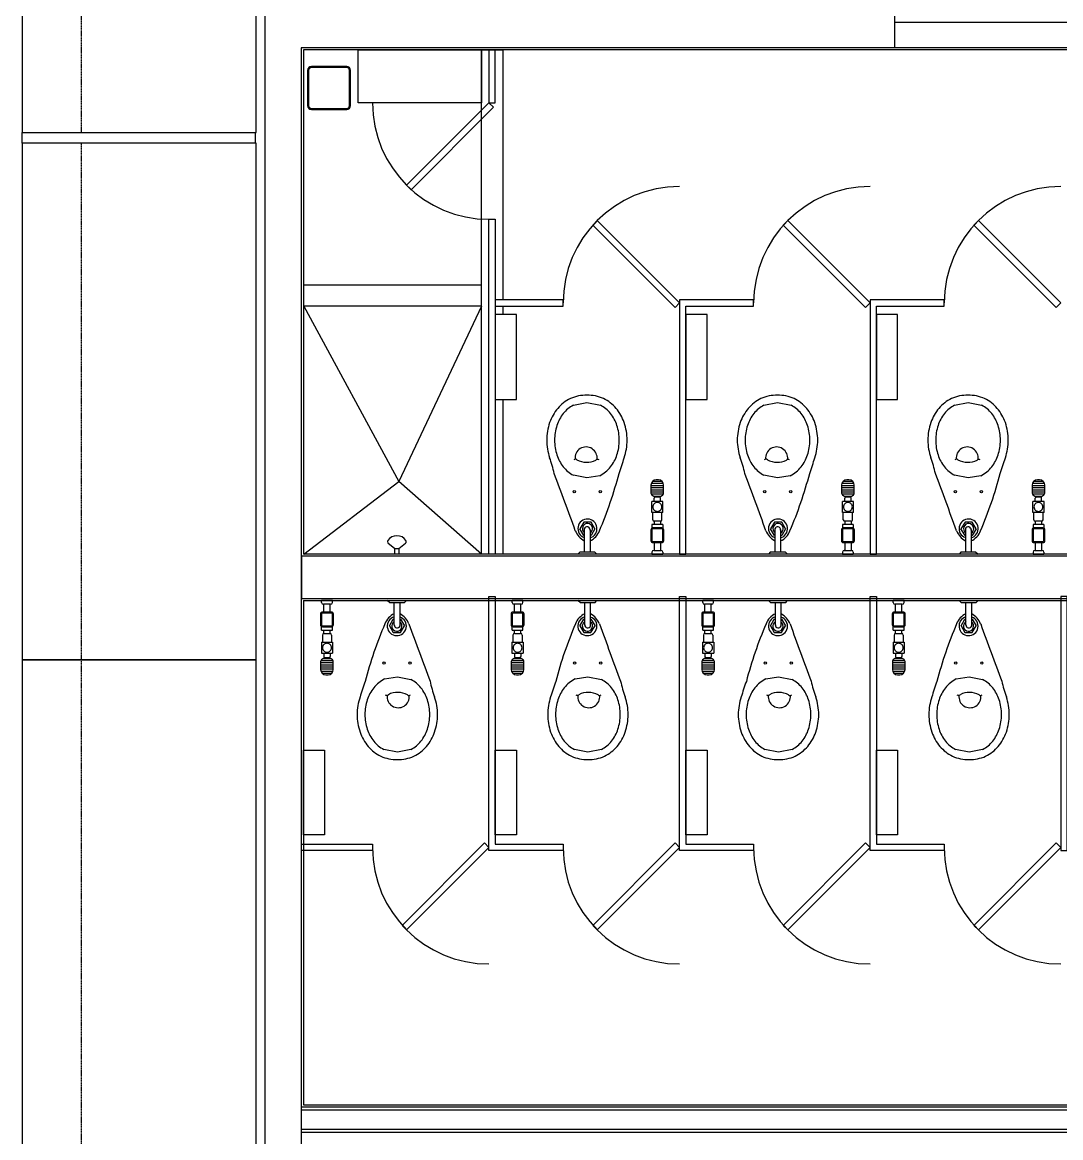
# Model space of a CAD drawing. Header units: millimetres. Extents: x -155 to 94595, y -3153 to 63413.
# Drawn here: x 71946 to 76850, y 37692 to 42957 of the extents above; entities that cross this region are included whole.
import ezdxf

# ---------------------------------------------------------------- set-up
doc = ezdxf.new("R2010")
doc.units = ezdxf.units.MM
doc.linetypes.add('TRATTEGGIATA2', pattern=[0.375, 0.25, -0.125])
for name, color, linetype in [('4', 251, 'Continuous'), ('5', 1, 'TRATTEGGIATA2'), ('door', 252, 'Continuous'), ('int', 185, 'Continuous'), ('section', 2, 'Continuous'), ('wall', 5, 'Continuous')]:
    doc.layers.add(name, color=color, linetype=linetype)

msp = doc.modelspace()

# ---------------------------------------------------------------- linework, layer by layer
at = {"layer": '4'}
for p, q in [((74114.857, 41716.988), (73274.86, 41716.988)), ((74114.857, 41616.988), (73274.86, 41616.988))]:
    msp.add_line(p, q, dxfattribs=at)
for points in [[(74214.857, 41176.968), (74214.857, 40446.989), (74114.857, 40446.989), (74114.857, 42826.989), (74214.857, 42826.989), (74214.857, 41646.989)], [(74214.857, 41616.989), (74214.857, 41576.968)]]:
    msp.add_lwpolyline(points, dxfattribs=at)
at = {"layer": '5'}
for p, q in [((72225.006, 42437.158), (72225.006, 44877.158)), ((72225.006, 39946.989), (72225.006, 42386.989)), ((72225.006, 37506.989), (72225.006, 39946.989))]:
    msp.add_line(p, q, dxfattribs=at)
at = {"layer": 'door'}
for points in [[(74149.856, 42576.989), (74179.856, 42576.989), (74179.857, 42826.989), (74149.857, 42826.989)], [(74149.856, 42576.989), (73760.993, 42188.034), (73782.209, 42166.824), (74171.072, 42555.779)], [(75049.86, 41632.055), (74660.951, 42020.963), (74639.738, 41999.75), (75028.646, 41610.841)], [(75949.86, 41632.055), (75560.951, 42020.963), (75539.738, 41999.75), (75928.646, 41610.841)], [(76849.86, 41632.055), (76460.951, 42020.963), (76439.738, 41999.75), (76828.646, 41610.841)], [(74149.86, 39061.924), (73760.951, 38673.015), (73739.738, 38694.229), (74128.646, 39083.137)], [(75049.86, 39061.924), (74660.951, 38673.015), (74639.738, 38694.229), (75028.646, 39083.137)], [(75949.86, 39061.924), (75560.951, 38673.015), (75539.738, 38694.229), (75928.646, 39083.137)], [(76849.86, 39061.924), (76460.951, 38673.015), (76439.738, 38694.229), (76828.646, 39083.137)]]:
    msp.add_lwpolyline(points, close=True, dxfattribs=at)
msp.add_lwpolyline([(73264.86, 39076.989), (73599.86, 39076.989), (73599.86, 39046.989), (73264.86, 39046.989)], dxfattribs=at)
for centre, start, end in [((74149.856, 42576.989), 180.006796, 270.006796), ((75049.86, 41632.055), 90, 180), ((75949.86, 41632.055), 90, 180), ((76849.86, 41632.055), 90, 180), ((74149.86, 39061.924), 180, 270), ((75049.86, 39061.924), 180, 270), ((75949.86, 39061.924), 180, 270), ((76849.86, 39061.924), 180, 270)]:
    msp.add_arc(centre, 550, start, end, dxfattribs=at)
at = {"layer": 'int'}
for p, q in [((71946.106, 44877.158), (71946.106, 42437.158)), ((73051.006, 42437.158), (73051.006, 44877.158)), ((73532.86, 42576.989), (73532.86, 42826.989)), ((73532.86, 42826.989), (74114.857, 42826.989)), ((74114.857, 42826.989), (74114.857, 42576.989)), ((74114.857, 42576.989), (73532.86, 42576.989)), ((71946.106, 42437.158), (73051.006, 42437.158)), ((71946.106, 42386.989), (71946.106, 39946.989)), ((73051.006, 42386.989), (71946.106, 42386.989)), ((73051.006, 39946.989), (73051.006, 42386.989)), ((73274.86, 41616.988), (73724.86, 40789.204)), ((74114.857, 41616.989), (73724.86, 40789.204)), ((74279.86, 41576.968), (74179.86, 41576.968)), ((74179.86, 41576.968), (74179.86, 41176.968)), ((74279.86, 41176.968), (74279.86, 41576.968)), ((75179.86, 41576.974), (75079.86, 41576.974)), ((75079.86, 41576.974), (75079.86, 41176.974)), ((75179.86, 41176.974), (75179.86, 41576.974)), ((76079.86, 41576.974), (75979.86, 41576.974)), ((75979.86, 41576.974), (75979.86, 41176.974)), ((76079.86, 41176.974), (76079.86, 41576.974)), ((74179.86, 41176.968), (74279.86, 41176.968)), ((75079.86, 41176.974), (75179.86, 41176.974)), ((75979.86, 41176.974), (76079.86, 41176.974)), ((74548.487, 41149.239), (74612.473, 41162.058)), ((74612.473, 41162.058), (74676.46, 41149.239)), ((75448.487, 41149.239), (75512.473, 41162.058)), ((75512.473, 41162.058), (75576.46, 41149.239)), ((76348.487, 41149.239), (76412.473, 41162.058)), ((76412.473, 41162.058), (76476.46, 41149.239)), ((74612.473, 40806.624), (74548.487, 40819.442)), ((74672.884, 40816.494), (74612.473, 40806.624)), ((75512.473, 40806.624), (75448.487, 40819.442)), ((75572.884, 40816.494), (75512.473, 40806.624)), ((76412.473, 40806.624), (76348.487, 40819.442)), ((76472.884, 40816.494), (76412.473, 40806.624)), ((73274.86, 40446.989), (73724.86, 40789.204)), ((74114.857, 40446.99), (73724.86, 40789.204)), ((74914.86, 40771.989), (74914.86, 40735.075)), ((74914.86, 40770.832), (74974.86, 40770.832)), ((74914.86, 40760.832), (74974.86, 40760.832)), ((74916.476, 40780.832), (74973.243, 40780.832)), ((74923.43, 40790.832), (74966.289, 40790.832)), ((74949.86, 40796.989), (74939.86, 40796.989)), ((74974.86, 40735.075), (74974.86, 40771.989)), ((75814.86, 40771.989), (75814.86, 40735.075)), ((75814.86, 40770.832), (75874.86, 40770.832)), ((75814.86, 40760.832), (75874.86, 40760.832)), ((75816.476, 40780.832), (75873.243, 40780.832)), ((75823.43, 40790.832), (75866.289, 40790.832)), ((75849.86, 40796.989), (75839.86, 40796.989)), ((75874.86, 40735.075), (75874.86, 40771.989)), ((76714.86, 40771.989), (76714.86, 40735.075)), ((76714.86, 40770.832), (76774.86, 40770.832)), ((76714.86, 40760.832), (76774.86, 40760.832)), ((76716.476, 40780.832), (76773.243, 40780.832)), ((76723.43, 40790.832), (76766.289, 40790.832)), ((76749.86, 40796.989), (76739.86, 40796.989)), ((76774.86, 40735.075), (76774.86, 40771.989)), ((74914.86, 40750.832), (74974.86, 40750.832)), ((74914.86, 40740.832), (74974.86, 40740.832)), ((74915.805, 40730.832), (74973.915, 40730.832)), ((74918.942, 40727.014), (74934.86, 40715.329)), ((74927.363, 40720.832), (74962.356, 40720.832)), ((74929.86, 40695.329), (74929.86, 40710.329)), ((74954.86, 40715.329), (74934.86, 40715.329)), ((74954.86, 40715.329), (74970.777, 40727.014)), ((74959.86, 40695.329), (74959.86, 40710.329)), ((75814.86, 40750.832), (75874.86, 40750.832)), ((75814.86, 40740.832), (75874.86, 40740.832)), ((75815.805, 40730.832), (75873.915, 40730.832)), ((75818.942, 40727.014), (75834.86, 40715.329)), ((75827.363, 40720.832), (75862.356, 40720.832)), ((75829.86, 40695.329), (75829.86, 40710.329)), ((75854.86, 40715.329), (75834.86, 40715.329)), ((75854.86, 40715.329), (75870.777, 40727.014)), ((75859.86, 40695.329), (75859.86, 40710.329)), ((76714.86, 40750.832), (76774.86, 40750.832)), ((76714.86, 40740.832), (76774.86, 40740.832)), ((76715.805, 40730.832), (76773.915, 40730.832)), ((76718.942, 40727.014), (76734.86, 40715.329)), ((76727.363, 40720.832), (76762.356, 40720.832)), ((76729.86, 40695.329), (76729.86, 40710.329)), ((76754.86, 40715.329), (76734.86, 40715.329)), ((76754.86, 40715.329), (76770.777, 40727.014)), ((76759.86, 40695.329), (76759.86, 40710.329)), ((74971.066, 40695.329), (74918.653, 40695.329)), ((74918.653, 40643.329), (74918.653, 40695.329)), ((74971.066, 40643.329), (74971.066, 40695.329)), ((75871.066, 40695.329), (75818.653, 40695.329)), ((75818.653, 40643.329), (75818.653, 40695.329)), ((75871.066, 40643.329), (75871.066, 40695.329)), ((76771.066, 40695.329), (76718.653, 40695.329)), ((76718.653, 40643.329), (76718.653, 40695.329)), ((76771.066, 40643.329), (76771.066, 40695.329)), ((74598.202, 40597.507), (74578.769, 40566.319)), ((74632.51, 40597.507), (74598.202, 40597.507)), ((74650.116, 40566.319), (74632.51, 40597.507)), ((74971.066, 40643.329), (74918.653, 40643.329)), ((74923.185, 40609.208), (74923.185, 40643.329)), ((74929.86, 40602.004), (74929.86, 40586.686)), ((74959.31, 40601.983), (74930.41, 40601.983)), ((74959.86, 40602.004), (74959.86, 40586.686)), ((74966.535, 40609.208), (74966.535, 40643.329)), ((75498.202, 40597.507), (75478.769, 40566.319)), ((75532.51, 40597.507), (75498.202, 40597.507)), ((75550.116, 40566.319), (75532.51, 40597.507)), ((75871.066, 40643.329), (75818.653, 40643.329)), ((75823.185, 40609.208), (75823.185, 40643.329)), ((75829.86, 40602.004), (75829.86, 40586.686)), ((75859.31, 40601.983), (75830.41, 40601.983)), ((75859.86, 40602.004), (75859.86, 40586.686)), ((75866.535, 40609.208), (75866.535, 40643.329)), ((76398.202, 40597.507), (76378.769, 40566.319)), ((76432.51, 40597.507), (76398.202, 40597.507)), ((76450.116, 40566.319), (76432.51, 40597.507)), ((76771.066, 40643.329), (76718.653, 40643.329)), ((76723.185, 40609.208), (76723.185, 40643.329)), ((76729.86, 40602.004), (76729.86, 40586.686)), ((76759.31, 40601.983), (76730.41, 40601.983)), ((76759.86, 40602.004), (76759.86, 40586.686)), ((76766.535, 40609.208), (76766.535, 40643.329)), ((74598.202, 40535.131), (74578.769, 40566.319)), ((74599.879, 40566.393), (74599.879, 40457.406)), ((74627.158, 40562.433), (74627.158, 40457.406)), ((74650.116, 40566.319), (74632.51, 40535.131)), ((74914.36, 40561.151), (74914.36, 40510.151)), ((74970.36, 40586.686), (74919.36, 40586.686)), ((74919.36, 40586.686), (74919.36, 40569.686)), ((74919.36, 40561.151), (74919.36, 40510.151)), ((74966.11, 40570.401), (74923.61, 40570.401)), ((74966.11, 40565.401), (74923.61, 40565.401)), ((74970.36, 40586.686), (74970.36, 40569.686)), ((74970.36, 40510.151), (74970.36, 40561.151)), ((74975.36, 40510.151), (74975.36, 40561.151)), ((75498.202, 40535.131), (75478.769, 40566.319)), ((75499.879, 40566.393), (75499.879, 40457.406)), ((75527.158, 40562.433), (75527.158, 40457.406)), ((75550.116, 40566.319), (75532.51, 40535.131)), ((75814.36, 40561.151), (75814.36, 40510.151)), ((75870.36, 40586.686), (75819.36, 40586.686)), ((75819.36, 40586.686), (75819.36, 40569.686)), ((75819.36, 40561.151), (75819.36, 40510.151)), ((75866.11, 40570.401), (75823.61, 40570.401)), ((75866.11, 40565.401), (75823.61, 40565.401)), ((75870.36, 40586.686), (75870.36, 40569.686)), ((75870.36, 40510.151), (75870.36, 40561.151)), ((75875.36, 40510.151), (75875.36, 40561.151)), ((76398.202, 40535.131), (76378.769, 40566.319)), ((76399.879, 40566.393), (76399.879, 40457.406)), ((76427.158, 40562.433), (76427.158, 40457.406)), ((76450.116, 40566.319), (76432.51, 40535.131)), ((76714.36, 40561.151), (76714.36, 40510.151)), ((76770.36, 40586.686), (76719.36, 40586.686)), ((76719.36, 40586.686), (76719.36, 40569.686)), ((76719.36, 40561.151), (76719.36, 40510.151)), ((76766.11, 40570.401), (76723.61, 40570.401)), ((76766.11, 40565.401), (76723.61, 40565.401)), ((76770.36, 40586.686), (76770.36, 40569.686)), ((76770.36, 40510.151), (76770.36, 40561.151)), ((76775.36, 40510.151), (76775.36, 40561.151)), ((73672.606, 40499.891), (73704.86, 40472.979)), ((73724.86, 40472.979), (73756.03, 40498.299)), ((74599.879, 40535.131), (74598.202, 40535.131)), ((74632.51, 40535.131), (74627.158, 40535.131)), ((74923.61, 40505.901), (74966.11, 40505.901)), ((74923.61, 40500.901), (74966.11, 40500.901)), ((74929.86, 40500.901), (74929.86, 40463.989)), ((74959.86, 40500.901), (74959.86, 40463.989)), ((75499.879, 40535.131), (75498.202, 40535.131)), ((75532.51, 40535.131), (75527.158, 40535.131)), ((75823.61, 40505.901), (75866.11, 40505.901)), ((75823.61, 40500.901), (75866.11, 40500.901)), ((75829.86, 40500.901), (75829.86, 40463.989)), ((75859.86, 40500.901), (75859.86, 40463.989)), ((76399.879, 40535.131), (76398.202, 40535.131)), ((76432.51, 40535.131), (76427.158, 40535.131)), ((76723.61, 40505.901), (76766.11, 40505.901)), ((76723.61, 40500.901), (76766.11, 40500.901)), ((76729.86, 40500.901), (76729.86, 40463.989)), ((76759.86, 40500.901), (76759.86, 40463.989)), ((73704.86, 40472.979), (73724.86, 40472.979)), ((73704.86, 40472.979), (73724.86, 40472.979)), ((73704.86, 40446.989), (73704.86, 40472.979)), ((73724.86, 40446.989), (73704.86, 40446.989)), ((73724.86, 40472.979), (73724.86, 40446.989)), ((74579.89, 40457.406), (74569.656, 40446.989)), ((74660.064, 40446.989), (74569.656, 40446.989)), ((74579.89, 40457.406), (74648.123, 40457.406)), ((74648.123, 40457.406), (74660.064, 40446.989)), ((74919.36, 40455.489), (74919.36, 40446.989)), ((74919.36, 40446.989), (74970.36, 40446.989)), ((74927.86, 40463.989), (74961.86, 40463.989)), ((74970.36, 40455.489), (74970.36, 40446.989)), ((75479.89, 40457.406), (75469.656, 40446.989)), ((75560.064, 40446.989), (75469.656, 40446.989)), ((75479.89, 40457.406), (75548.123, 40457.406)), ((75548.123, 40457.406), (75560.064, 40446.989)), ((75819.36, 40455.489), (75819.36, 40446.989)), ((75819.36, 40446.989), (75870.36, 40446.989)), ((75827.86, 40463.989), (75861.86, 40463.989)), ((75870.36, 40455.489), (75870.36, 40446.989)), ((76379.89, 40457.406), (76369.656, 40446.989)), ((76460.064, 40446.989), (76369.656, 40446.989)), ((76379.89, 40457.406), (76448.123, 40457.406)), ((76448.123, 40457.406), (76460.064, 40446.989)), ((76719.36, 40455.489), (76719.36, 40446.989)), ((76719.36, 40446.989), (76770.36, 40446.989)), ((76727.86, 40463.989), (76761.86, 40463.989)), ((76770.36, 40455.489), (76770.36, 40446.989)), ((73410.36, 40226.989), (73359.36, 40226.989)), ((73359.36, 40218.489), (73359.36, 40226.989)), ((73410.36, 40218.489), (73410.36, 40226.989)), ((73681.596, 40216.573), (73669.656, 40226.989)), ((73669.656, 40226.989), (73760.064, 40226.989)), ((73749.829, 40216.573), (73760.064, 40226.989)), ((74310.36, 40226.989), (74259.36, 40226.989)), ((74259.36, 40218.489), (74259.36, 40226.989)), ((74310.36, 40218.489), (74310.36, 40226.989)), ((74581.596, 40216.573), (74569.656, 40226.989)), ((74569.656, 40226.989), (74660.064, 40226.989)), ((74649.829, 40216.573), (74660.064, 40226.989)), ((75210.36, 40226.989), (75159.36, 40226.989)), ((75159.36, 40218.489), (75159.36, 40226.989)), ((75210.36, 40218.489), (75210.36, 40226.989)), ((75481.596, 40216.573), (75469.656, 40226.989)), ((75469.656, 40226.989), (75560.064, 40226.989)), ((75549.829, 40216.573), (75560.064, 40226.989)), ((76110.36, 40226.989), (76059.36, 40226.989)), ((76059.36, 40218.489), (76059.36, 40226.989)), ((76110.36, 40218.489), (76110.36, 40226.989)), ((76381.596, 40216.573), (76369.656, 40226.989)), ((76369.656, 40226.989), (76460.064, 40226.989)), ((76449.829, 40216.573), (76460.064, 40226.989)), ((73406.11, 40173.078), (73363.61, 40173.078)), ((73401.86, 40209.989), (73367.86, 40209.989)), ((73369.86, 40173.078), (73369.86, 40209.989)), ((73399.86, 40173.078), (73399.86, 40209.989)), ((73749.829, 40216.573), (73681.596, 40216.573)), ((73702.561, 40111.546), (73702.561, 40216.573)), ((73729.841, 40107.586), (73729.841, 40216.573)), ((74306.11, 40173.078), (74263.61, 40173.078)), ((74301.86, 40209.989), (74267.86, 40209.989)), ((74269.86, 40173.078), (74269.86, 40209.989)), ((74299.86, 40173.078), (74299.86, 40209.989)), ((74649.829, 40216.573), (74581.596, 40216.573)), ((74602.561, 40111.546), (74602.561, 40216.573)), ((74629.841, 40107.586), (74629.841, 40216.573)), ((75206.11, 40173.078), (75163.61, 40173.078)), ((75201.86, 40209.989), (75167.86, 40209.989)), ((75169.86, 40173.078), (75169.86, 40209.989)), ((75199.86, 40173.078), (75199.86, 40209.989)), ((75549.829, 40216.573), (75481.596, 40216.573)), ((75502.561, 40111.546), (75502.561, 40216.573)), ((75529.841, 40107.586), (75529.841, 40216.573)), ((76106.11, 40173.078), (76063.61, 40173.078)), ((76101.86, 40209.989), (76067.86, 40209.989)), ((76069.86, 40173.078), (76069.86, 40209.989)), ((76099.86, 40173.078), (76099.86, 40209.989)), ((76449.829, 40216.573), (76381.596, 40216.573)), ((76402.561, 40111.546), (76402.561, 40216.573)), ((76429.841, 40107.586), (76429.841, 40216.573)), ((73354.36, 40163.828), (73354.36, 40112.828)), ((73359.36, 40163.828), (73359.36, 40112.828)), ((73406.11, 40168.078), (73363.61, 40168.078)), ((73410.36, 40112.828), (73410.36, 40163.828)), ((73415.36, 40112.828), (73415.36, 40163.828)), ((73679.603, 40107.66), (73697.21, 40138.848)), ((73697.21, 40138.848), (73702.561, 40138.848)), ((73729.841, 40138.848), (73731.517, 40138.848)), ((73731.517, 40138.848), (73750.95, 40107.66)), ((74254.36, 40163.828), (74254.36, 40112.828)), ((74259.36, 40163.828), (74259.36, 40112.828)), ((74306.11, 40168.078), (74263.61, 40168.078)), ((74310.36, 40112.828), (74310.36, 40163.828)), ((74315.36, 40112.828), (74315.36, 40163.828)), ((74579.603, 40107.66), (74597.21, 40138.848)), ((74597.21, 40138.848), (74602.561, 40138.848)), ((74629.841, 40138.848), (74631.517, 40138.848)), ((74631.517, 40138.848), (74650.95, 40107.66)), ((75154.36, 40163.828), (75154.36, 40112.828)), ((75159.36, 40163.828), (75159.36, 40112.828)), ((75206.11, 40168.078), (75163.61, 40168.078)), ((75210.36, 40112.828), (75210.36, 40163.828)), ((75215.36, 40112.828), (75215.36, 40163.828)), ((75479.603, 40107.66), (75497.21, 40138.848)), ((75497.21, 40138.848), (75502.561, 40138.848)), ((75529.841, 40138.848), (75531.517, 40138.848)), ((75531.517, 40138.848), (75550.95, 40107.66)), ((76054.36, 40163.828), (76054.36, 40112.828)), ((76059.36, 40163.828), (76059.36, 40112.828)), ((76106.11, 40168.078), (76063.61, 40168.078)), ((76110.36, 40112.828), (76110.36, 40163.828)), ((76115.36, 40112.828), (76115.36, 40163.828)), ((76379.603, 40107.66), (76397.21, 40138.848)), ((76397.21, 40138.848), (76402.561, 40138.848)), ((76429.841, 40138.848), (76431.517, 40138.848)), ((76431.517, 40138.848), (76450.95, 40107.66)), ((73359.36, 40087.293), (73359.36, 40104.293)), ((73359.36, 40087.293), (73410.36, 40087.293)), ((73363.61, 40108.578), (73406.11, 40108.578)), ((73363.61, 40103.578), (73406.11, 40103.578)), ((73369.86, 40071.975), (73369.86, 40087.293)), ((73370.41, 40071.996), (73399.31, 40071.996)), ((73399.86, 40071.975), (73399.86, 40087.293)), ((73410.36, 40087.293), (73410.36, 40104.293)), ((73679.603, 40107.66), (73697.21, 40076.472)), ((73697.21, 40076.472), (73731.517, 40076.472)), ((73731.517, 40076.472), (73750.95, 40107.66)), ((74259.36, 40087.293), (74259.36, 40104.293)), ((74259.36, 40087.293), (74310.36, 40087.293)), ((74263.61, 40108.578), (74306.11, 40108.578)), ((74263.61, 40103.578), (74306.11, 40103.578)), ((74269.86, 40071.975), (74269.86, 40087.293)), ((74270.41, 40071.996), (74299.31, 40071.996)), ((74299.86, 40071.975), (74299.86, 40087.293)), ((74310.36, 40087.293), (74310.36, 40104.293)), ((74579.603, 40107.66), (74597.21, 40076.472)), ((74597.21, 40076.472), (74631.517, 40076.472)), ((74631.517, 40076.472), (74650.95, 40107.66)), ((75159.36, 40087.293), (75159.36, 40104.293)), ((75159.36, 40087.293), (75210.36, 40087.293)), ((75163.61, 40108.578), (75206.11, 40108.578)), ((75163.61, 40103.578), (75206.11, 40103.578)), ((75169.86, 40071.975), (75169.86, 40087.293)), ((75170.41, 40071.996), (75199.31, 40071.996)), ((75199.86, 40071.975), (75199.86, 40087.293)), ((75210.36, 40087.293), (75210.36, 40104.293)), ((75479.603, 40107.66), (75497.21, 40076.472)), ((75497.21, 40076.472), (75531.517, 40076.472)), ((75531.517, 40076.472), (75550.95, 40107.66)), ((76059.36, 40087.293), (76059.36, 40104.293)), ((76059.36, 40087.293), (76110.36, 40087.293)), ((76063.61, 40108.578), (76106.11, 40108.578)), ((76063.61, 40103.578), (76106.11, 40103.578)), ((76069.86, 40071.975), (76069.86, 40087.293)), ((76070.41, 40071.996), (76099.31, 40071.996)), ((76099.86, 40071.975), (76099.86, 40087.293)), ((76110.36, 40087.293), (76110.36, 40104.293)), ((76379.603, 40107.66), (76397.21, 40076.472)), ((76397.21, 40076.472), (76431.517, 40076.472)), ((76431.517, 40076.472), (76450.95, 40107.66)), ((73358.653, 40030.65), (73358.653, 39978.65)), ((73358.653, 40030.65), (73411.066, 40030.65)), ((73363.185, 40064.771), (73363.185, 40030.65)), ((73406.535, 40064.771), (73406.535, 40030.65)), ((73411.066, 40030.65), (73411.066, 39978.65)), ((74258.653, 40030.65), (74258.653, 39978.65)), ((74258.653, 40030.65), (74311.066, 40030.65)), ((74263.185, 40064.771), (74263.185, 40030.65)), ((74306.535, 40064.771), (74306.535, 40030.65)), ((74311.066, 40030.65), (74311.066, 39978.65)), ((75158.653, 40030.65), (75158.653, 39978.65)), ((75158.653, 40030.65), (75211.066, 40030.65)), ((75163.185, 40064.771), (75163.185, 40030.65)), ((75206.535, 40064.771), (75206.535, 40030.65)), ((75211.066, 40030.65), (75211.066, 39978.65)), ((76058.653, 40030.65), (76058.653, 39978.65)), ((76058.653, 40030.65), (76111.066, 40030.65)), ((76063.185, 40064.771), (76063.185, 40030.65)), ((76106.535, 40064.771), (76106.535, 40030.65)), ((76111.066, 40030.65), (76111.066, 39978.65)), ((73358.653, 39978.65), (73411.066, 39978.65)), ((73369.86, 39978.65), (73369.86, 39963.65)), ((73399.86, 39978.65), (73399.86, 39963.65)), ((74258.653, 39978.65), (74311.066, 39978.65)), ((74269.86, 39978.65), (74269.86, 39963.65)), ((74299.86, 39978.65), (74299.86, 39963.65)), ((75158.653, 39978.65), (75211.066, 39978.65)), ((75169.86, 39978.65), (75169.86, 39963.65)), ((75199.86, 39978.65), (75199.86, 39963.65)), ((76058.653, 39978.65), (76111.066, 39978.65)), ((76069.86, 39978.65), (76069.86, 39963.65)), ((76099.86, 39978.65), (76099.86, 39963.65)), ((71946.106, 39946.989), (73051.006, 39946.989)), ((71946.106, 39946.989), (71946.106, 37506.989)), ((73051.006, 39946.989), (71946.106, 39946.989)), ((73051.006, 37506.989), (73051.006, 39946.989)), ((73354.86, 39938.903), (73354.86, 39901.99)), ((73414.86, 39933.147), (73354.86, 39933.147)), ((73414.86, 39923.147), (73354.86, 39923.147)), ((73414.86, 39913.147), (73354.86, 39913.147)), ((73413.915, 39943.147), (73355.805, 39943.147)), ((73374.86, 39958.65), (73358.942, 39946.964)), ((73402.356, 39953.147), (73367.363, 39953.147)), ((73374.86, 39958.65), (73394.86, 39958.65)), ((73410.777, 39946.964), (73394.86, 39958.65)), ((73414.86, 39901.99), (73414.86, 39938.903)), ((74254.86, 39938.903), (74254.86, 39901.99)), ((74314.86, 39933.147), (74254.86, 39933.147)), ((74314.86, 39923.147), (74254.86, 39923.147)), ((74314.86, 39913.147), (74254.86, 39913.147)), ((74313.915, 39943.147), (74255.805, 39943.147)), ((74274.86, 39958.65), (74258.942, 39946.964)), ((74302.356, 39953.147), (74267.363, 39953.147)), ((74274.86, 39958.65), (74294.86, 39958.65)), ((74310.777, 39946.964), (74294.86, 39958.65)), ((74314.86, 39901.99), (74314.86, 39938.903)), ((75154.86, 39938.903), (75154.86, 39901.99)), ((75214.86, 39933.147), (75154.86, 39933.147)), ((75214.86, 39923.147), (75154.86, 39923.147)), ((75214.86, 39913.147), (75154.86, 39913.147)), ((75213.915, 39943.147), (75155.805, 39943.147)), ((75174.86, 39958.65), (75158.942, 39946.964)), ((75202.356, 39953.147), (75167.363, 39953.147)), ((75174.86, 39958.65), (75194.86, 39958.65)), ((75210.777, 39946.964), (75194.86, 39958.65)), ((75214.86, 39901.99), (75214.86, 39938.903)), ((76054.86, 39938.903), (76054.86, 39901.99)), ((76114.86, 39933.147), (76054.86, 39933.147)), ((76114.86, 39923.147), (76054.86, 39923.147)), ((76114.86, 39913.147), (76054.86, 39913.147)), ((76113.915, 39943.147), (76055.805, 39943.147)), ((76074.86, 39958.65), (76058.942, 39946.964)), ((76102.356, 39953.147), (76067.363, 39953.147)), ((76074.86, 39958.65), (76094.86, 39958.65)), ((76110.777, 39946.964), (76094.86, 39958.65)), ((76114.86, 39901.99), (76114.86, 39938.903)), ((73414.86, 39903.147), (73354.86, 39903.147)), ((73413.243, 39893.147), (73356.476, 39893.147)), ((73406.289, 39883.147), (73363.43, 39883.147)), ((73379.86, 39876.99), (73389.86, 39876.99)), ((73656.836, 39857.485), (73717.246, 39867.355)), ((73717.246, 39867.355), (73781.232, 39854.536)), ((74314.86, 39903.147), (74254.86, 39903.147)), ((74313.243, 39893.147), (74256.476, 39893.147)), ((74306.289, 39883.147), (74263.43, 39883.147)), ((74279.86, 39876.99), (74289.86, 39876.99)), ((74556.836, 39857.485), (74617.246, 39867.355)), ((74617.246, 39867.355), (74681.232, 39854.536)), ((75214.86, 39903.147), (75154.86, 39903.147)), ((75213.243, 39893.147), (75156.476, 39893.147)), ((75206.289, 39883.147), (75163.43, 39883.147)), ((75179.86, 39876.99), (75189.86, 39876.99)), ((75456.836, 39857.485), (75517.246, 39867.355)), ((75517.246, 39867.355), (75581.232, 39854.536)), ((76114.86, 39903.147), (76054.86, 39903.147)), ((76113.243, 39893.147), (76056.476, 39893.147)), ((76106.289, 39883.147), (76063.43, 39883.147)), ((76079.86, 39876.99), (76089.86, 39876.99)), ((76356.836, 39857.485), (76417.246, 39867.355)), ((76417.246, 39867.355), (76481.232, 39854.536)), ((73273.756, 39121.982), (73273.756, 39521.982)), ((73273.756, 39521.982), (73373.756, 39521.982)), ((73373.756, 39521.982), (73373.756, 39121.982)), ((73717.246, 39511.921), (73653.259, 39524.74)), ((73781.232, 39524.74), (73717.246, 39511.921)), ((74179.86, 39121.982), (74179.86, 39521.982)), ((74179.86, 39521.982), (74279.86, 39521.982)), ((74279.86, 39521.982), (74279.86, 39121.982)), ((74617.246, 39511.921), (74553.259, 39524.74)), ((74681.232, 39524.74), (74617.246, 39511.921)), ((75079.86, 39121.982), (75079.86, 39521.982)), ((75079.86, 39521.982), (75179.86, 39521.982)), ((75179.86, 39521.982), (75179.86, 39121.982)), ((75517.246, 39511.921), (75453.259, 39524.74)), ((75581.232, 39524.74), (75517.246, 39511.921)), ((75979.86, 39121.982), (75979.86, 39521.982)), ((75979.86, 39521.982), (76079.86, 39521.982)), ((76079.86, 39521.982), (76079.86, 39121.982)), ((76417.246, 39511.921), (76353.259, 39524.74)), ((76481.232, 39524.74), (76417.246, 39511.921)), ((73373.756, 39121.982), (73273.756, 39121.982)), ((74279.86, 39121.982), (74179.86, 39121.982)), ((75179.86, 39121.982), (75079.86, 39121.982)), ((76079.86, 39121.982), (75979.86, 39121.982))]:
    msp.add_line(p, q, dxfattribs=at)
for centre in [(74552.313, 40741.396), (74675.316, 40741.396), (75452.313, 40741.396), (75575.316, 40741.396), (76352.313, 40741.396), (76475.316, 40741.396), (73654.403, 39932.583), (73777.406, 39932.583), (74554.403, 39932.583), (74677.406, 39932.583), (75454.403, 39932.583), (75577.406, 39932.583), (76354.403, 39932.583), (76477.406, 39932.583)]:
    msp.add_circle(centre, 5.475, dxfattribs=at)
for centre, radius, start, end in [((74615.567, 41016.487), 183.932, 116.251824, 139.973954), ((74612.333, 40992.865), 204.124, 89.960565, 112.502143), ((74612.614, 40992.865), 204.124, 67.497857, 90.039435), ((74609.38, 41016.487), 183.932, 40.026046, 63.748176), ((75515.567, 41016.487), 183.932, 116.251824, 139.973954), ((75512.333, 40992.865), 204.124, 89.960565, 112.502143), ((75512.614, 40992.865), 204.124, 67.497857, 90.039435), ((75509.38, 41016.487), 183.932, 40.026046, 63.748176), ((76415.567, 41016.487), 183.932, 116.251824, 139.973954), ((76412.333, 40992.865), 204.124, 89.960565, 112.502143), ((76412.614, 40992.865), 204.124, 67.497857, 90.039435), ((76409.38, 41016.487), 183.932, 40.026046, 63.748176), ((74638.574, 40997.164), 213.977, 139.973954, 160.817856), ((74617.013, 41017.647), 148.366, 117.507974, 141.500328), ((74607.934, 41017.647), 148.366, 38.499672, 62.492026), ((74586.373, 40997.164), 213.977, 19.182144, 40.026046), ((75538.574, 40997.164), 213.977, 139.973954, 160.817856), ((75517.013, 41017.647), 148.366, 117.507974, 141.500328), ((75507.934, 41017.647), 148.366, 38.499672, 62.492026), ((75486.373, 40997.164), 213.977, 19.182144, 40.026046), ((76438.574, 40997.164), 213.977, 139.973954, 160.817856), ((76417.013, 41017.647), 148.366, 117.507974, 141.500328), ((76407.934, 41017.647), 148.366, 38.499672, 62.492026), ((76386.373, 40997.164), 213.977, 19.182144, 40.026046), ((74674.703, 40984.596), 252.23, 160.817856, 180), ((74642.363, 40997.483), 180.757, 141.500328, 161.764165), ((74582.584, 40997.483), 180.757, 18.235835, 38.499672), ((74550.244, 40984.596), 252.23, 0, 19.182144), ((75574.703, 40984.596), 252.23, 160.817856, 180), ((75542.363, 40997.483), 180.757, 141.500328, 161.764165), ((75482.584, 40997.483), 180.757, 18.235835, 38.499672), ((75450.244, 40984.596), 252.23, 0, 19.182144), ((76474.703, 40984.596), 252.23, 160.817856, 180), ((76442.363, 40997.483), 180.757, 141.500328, 161.764165), ((76382.584, 40997.483), 180.757, 18.235835, 38.499672), ((76350.244, 40984.596), 252.23, 0, 19.182144), ((74682.25, 40984.341), 222.754, 161.764165, 180), ((74542.697, 40984.341), 222.754, 360, 18.235835), ((75582.25, 40984.341), 222.754, 161.764165, 180), ((75442.697, 40984.341), 222.754, 360, 18.235835), ((76482.25, 40984.341), 222.754, 161.764165, 180), ((76342.697, 40984.341), 222.754, 360, 18.235835), ((74674.703, 40984.596), 252.23, 180, 199.182144), ((74682.25, 40984.341), 222.754, 180, 198.235835), ((74542.697, 40984.341), 222.754, 341.764165, 0), ((74550.244, 40984.596), 252.23, 340.817856, 360), ((75574.703, 40984.596), 252.23, 180, 199.182144), ((75582.25, 40984.341), 222.754, 180, 198.235835), ((75442.697, 40984.341), 222.754, 341.764165, 0), ((75450.244, 40984.596), 252.23, 340.817856, 360), ((76474.703, 40984.596), 252.23, 180, 199.182144), ((76482.25, 40984.341), 222.754, 180, 198.235835), ((76342.697, 40984.341), 222.754, 341.764165, 0), ((76350.244, 40984.596), 252.23, 340.817856, 360), ((74642.363, 40971.199), 180.757, 198.235835, 218.499672), ((74608.496, 40900.23), 52.244, 352.735434, 186.187384), ((74582.584, 40971.199), 180.757, 321.500328, 341.764165), ((75542.363, 40971.199), 180.757, 198.235835, 218.499672), ((75508.496, 40900.23), 52.244, 352.735434, 186.187384), ((75482.584, 40971.199), 180.757, 321.500328, 341.764165), ((76442.363, 40971.199), 180.757, 198.235835, 218.499672), ((76408.496, 40900.23), 52.244, 352.735434, 186.187384), ((76382.584, 40971.199), 180.757, 321.500328, 341.764165), ((73899.147, 40704.379), 572.423, 12.41423, 20.166312), ((74617.013, 40951.035), 148.366, 218.499672, 242.492026), ((74557.838, 40883.461), 11.211, 51.994761, 133.968029), ((74611.277, 40974.41), 94.385, 240.45891, 297.59909), ((74662.788, 40882.696), 11.211, 51.994761, 133.968029), ((74599.208, 40957.976), 159.516, 297.507974, 321.500328), ((73913.738, 41146.221), 908.26, 339.486433, 344.383482), ((74799.147, 40704.379), 572.423, 12.41423, 20.166312), ((75517.013, 40951.035), 148.366, 218.499672, 242.492026), ((75457.838, 40883.461), 11.211, 51.994761, 133.968029), ((75511.277, 40974.41), 94.385, 240.45891, 297.59909), ((75562.788, 40882.696), 11.211, 51.994761, 133.968029), ((75499.208, 40957.976), 159.516, 297.507974, 321.500328), ((74813.738, 41146.221), 908.26, 339.486433, 344.383482), ((75699.147, 40704.379), 572.423, 12.41423, 20.166312), ((76417.013, 40951.035), 148.366, 218.499672, 242.492026), ((76357.838, 40883.461), 11.211, 51.994761, 133.968029), ((76411.277, 40974.41), 94.385, 240.45891, 297.59909), ((76462.788, 40882.696), 11.211, 51.994761, 133.968029), ((76399.208, 40957.976), 159.516, 297.507974, 321.500328), ((75713.738, 41146.221), 908.26, 339.486433, 344.383482), ((51848.412, 32349.931), 24146.842, 19.8696151, 20.553471), ((72898.561, 41316.403), 1928.721, 336.812346, 345.329676), ((52748.412, 32349.931), 24146.842, 19.8696151, 20.553471), ((73798.561, 41316.403), 1928.721, 336.812346, 345.329676), ((53648.412, 32349.931), 24146.842, 19.8696151, 20.553471), ((74698.561, 41316.403), 1928.721, 336.812346, 345.329676), ((74939.86, 40771.989), 25, 90, 180), ((74949.86, 40771.989), 25, 360, 90), ((75839.86, 40771.989), 25, 90, 180), ((75849.86, 40771.989), 25, 360, 90), ((76739.86, 40771.989), 25, 90, 180), ((76749.86, 40771.989), 25, 360, 90), ((74924.86, 40735.075), 10, 180, 233.716979), ((74934.86, 40710.329), 5, 90, 180), ((74954.86, 40710.329), 5, 0, 90), ((74964.86, 40735.075), 10, 306.283021, 360), ((75824.86, 40735.075), 10, 180, 233.716979), ((75834.86, 40710.329), 5, 90, 180), ((75854.86, 40710.329), 5, 0, 90), ((75864.86, 40735.075), 10, 306.283021, 360), ((76724.86, 40735.075), 10, 180, 233.716979), ((76734.86, 40710.329), 5, 90, 180), ((76754.86, 40710.329), 5, 0, 90), ((76764.86, 40735.075), 10, 306.283021, 360), ((74944.454, 40669.329), 20.8, 157.301382, 180), ((74944.454, 40669.329), 20.8, 180, 202.698618), ((74944.651, 40669.246), 21.014, 134.720084, 157.301382), ((74944.651, 40669.412), 21.014, 202.698618, 225.279916), ((74944.778, 40669.119), 21.194, 112.30275, 134.720084), ((74944.778, 40669.539), 21.194, 225.279916, 247.69725), ((74944.86, 40668.919), 21.41, 90, 112.30275), ((74944.86, 40669.739), 21.41, 247.69725, 270), ((74944.86, 40668.919), 21.41, 67.69725, 90), ((74944.86, 40669.739), 21.41, 270, 292.30275), ((74944.941, 40669.119), 21.194, 45.279916, 67.69725), ((74944.941, 40669.539), 21.194, 292.30275, 314.720084), ((74945.068, 40669.246), 21.014, 22.698618, 45.279916), ((74945.068, 40669.412), 21.014, 314.720084, 337.301382), ((74945.265, 40669.329), 20.8, 0, 22.698618), ((74945.265, 40669.329), 20.8, 337.301382, 360), ((75844.454, 40669.329), 20.8, 157.301382, 180), ((75844.454, 40669.329), 20.8, 180, 202.698618), ((75844.651, 40669.246), 21.014, 134.720084, 157.301382), ((75844.651, 40669.412), 21.014, 202.698618, 225.279916), ((75844.778, 40669.119), 21.194, 112.30275, 134.720084), ((75844.778, 40669.539), 21.194, 225.279916, 247.69725), ((75844.86, 40668.919), 21.41, 90, 112.30275), ((75844.86, 40669.739), 21.41, 247.69725, 270), ((75844.86, 40668.919), 21.41, 67.69725, 90), ((75844.86, 40669.739), 21.41, 270, 292.30275), ((75844.941, 40669.119), 21.194, 45.279916, 67.69725), ((75844.941, 40669.539), 21.194, 292.30275, 314.720084), ((75845.068, 40669.246), 21.014, 22.698618, 45.279916), ((75845.068, 40669.412), 21.014, 314.720084, 337.301382), ((75845.265, 40669.329), 20.8, 0, 22.698618), ((75845.265, 40669.329), 20.8, 337.301382, 360), ((76744.454, 40669.329), 20.8, 157.301382, 180), ((76744.454, 40669.329), 20.8, 180, 202.698618), ((76744.651, 40669.246), 21.014, 134.720084, 157.301382), ((76744.651, 40669.412), 21.014, 202.698618, 225.279916), ((76744.778, 40669.119), 21.194, 112.30275, 134.720084), ((76744.778, 40669.539), 21.194, 225.279916, 247.69725), ((76744.86, 40668.919), 21.41, 90, 112.30275), ((76744.86, 40669.739), 21.41, 247.69725, 270), ((76744.86, 40668.919), 21.41, 67.69725, 90), ((76744.86, 40669.739), 21.41, 270, 292.30275), ((76744.941, 40669.119), 21.194, 45.279916, 67.69725), ((76744.941, 40669.539), 21.194, 292.30275, 314.720084), ((76745.068, 40669.246), 21.014, 22.698618, 45.279916), ((76745.068, 40669.412), 21.014, 314.720084, 337.301382), ((76745.265, 40669.329), 20.8, 0, 22.698618), ((76745.265, 40669.329), 20.8, 337.301382, 360), ((74615.004, 40566.989), 45.112, 285.629901, 250.410509), ((74930.41, 40609.208), 7.225, 180, 270), ((74959.31, 40609.208), 7.225, 270, 0), ((75515.004, 40566.989), 45.112, 285.629901, 250.410509), ((75830.41, 40609.208), 7.225, 180, 270), ((75859.31, 40609.208), 7.225, 270, 0), ((76415.004, 40566.989), 45.112, 285.629901, 250.410509), ((76730.41, 40609.208), 7.225, 180, 270), ((76759.31, 40609.208), 7.225, 270, 0), ((74646.677, 40593.018), 95.945, 202.061459, 240.806745), ((74615.004, 40566.989), 24.159, 300.205093, 231.239134), ((74613.085, 40561.431), 14.108, 355.929887, 159.409072), ((74590.968, 40586.926), 85.902, 294.916715, 339.597889), ((74923.61, 40561.151), 9.25, 90, 180), ((74923.61, 40561.151), 4.25, 90, 180), ((74966.11, 40561.151), 9.25, 0, 90), ((74966.11, 40561.151), 4.25, 0, 90), ((75546.677, 40593.018), 95.945, 202.061459, 240.806745), ((75515.004, 40566.989), 24.159, 300.205093, 231.239134), ((75513.085, 40561.431), 14.108, 355.929887, 159.409072), ((75490.968, 40586.926), 85.902, 294.916715, 339.597889), ((75823.61, 40561.151), 9.25, 90, 180), ((75823.61, 40561.151), 4.25, 90, 180), ((75866.11, 40561.151), 9.25, 0, 90), ((75866.11, 40561.151), 4.25, 0, 90), ((76446.677, 40593.018), 95.945, 202.061459, 240.806745), ((76415.004, 40566.989), 24.159, 300.205093, 231.239134), ((76413.085, 40561.431), 14.108, 355.929887, 159.409072), ((76390.968, 40586.926), 85.902, 294.916715, 339.597889), ((76723.61, 40561.151), 9.25, 90, 180), ((76723.61, 40561.151), 4.25, 90, 180), ((76766.11, 40561.151), 9.25, 0, 90), ((76766.11, 40561.151), 4.25, 0, 90), ((73680.696, 40505.499), 9.844, 145.269503, 214.730497), ((73715.228, 40481.56), 51.862, 34.730497, 145.269503), ((73750.03, 40505.685), 9.516, 309.086827, 34.730497), ((74923.61, 40510.151), 9.25, 180, 270), ((74923.61, 40510.151), 4.25, 180, 270), ((74966.11, 40510.151), 4.25, 270, 360), ((74966.11, 40510.151), 9.25, 270, 360), ((75823.61, 40510.151), 9.25, 180, 270), ((75823.61, 40510.151), 4.25, 180, 270), ((75866.11, 40510.151), 4.25, 270, 360), ((75866.11, 40510.151), 9.25, 270, 360), ((76723.61, 40510.151), 9.25, 180, 270), ((76723.61, 40510.151), 4.25, 180, 270), ((76766.11, 40510.151), 4.25, 270, 360), ((76766.11, 40510.151), 9.25, 270, 360), ((74927.86, 40455.489), 8.5, 90, 180), ((74961.86, 40455.489), 8.5, 0, 90), ((75827.86, 40455.489), 8.5, 90, 180), ((75861.86, 40455.489), 8.5, 0, 90), ((76727.86, 40455.489), 8.5, 90, 180), ((76761.86, 40455.489), 8.5, 0, 90), ((73363.61, 40163.828), 9.25, 90, 180), ((73367.86, 40218.489), 8.5, 180, 270), ((73401.86, 40218.489), 8.5, 270, 0), ((73406.11, 40163.828), 9.25, 0, 90), ((74263.61, 40163.828), 9.25, 90, 180), ((74267.86, 40218.489), 8.5, 180, 270), ((74301.86, 40218.489), 8.5, 270, 0), ((74306.11, 40163.828), 9.25, 0, 90), ((75163.61, 40163.828), 9.25, 90, 180), ((75167.86, 40218.489), 8.5, 180, 270), ((75201.86, 40218.489), 8.5, 270, 0), ((75206.11, 40163.828), 9.25, 0, 90), ((76063.61, 40163.828), 9.25, 90, 180), ((76067.86, 40218.489), 8.5, 180, 270), ((76101.86, 40218.489), 8.5, 270, 0), ((76106.11, 40163.828), 9.25, 0, 90), ((73363.61, 40163.828), 4.25, 90, 180), ((73406.11, 40163.828), 4.25, 0, 90), ((73738.752, 40087.052), 85.902, 114.916715, 159.597889), ((73714.715, 40106.989), 45.112, 105.629901, 70.410509), ((73714.715, 40106.989), 24.159, 120.205093, 51.239134), ((73683.042, 40080.961), 95.945, 22.061459, 60.806745), ((74263.61, 40163.828), 4.25, 90, 180), ((74306.11, 40163.828), 4.25, 0, 90), ((74638.752, 40087.052), 85.902, 114.916715, 159.597889), ((74614.715, 40106.989), 45.112, 105.629901, 70.410509), ((74614.715, 40106.989), 24.159, 120.205093, 51.239134), ((74583.042, 40080.961), 95.945, 22.061459, 60.806745), ((75163.61, 40163.828), 4.25, 90, 180), ((75206.11, 40163.828), 4.25, 0, 90), ((75538.752, 40087.052), 85.902, 114.916715, 159.597889), ((75514.715, 40106.989), 45.112, 105.629901, 70.410509), ((75514.715, 40106.989), 24.159, 120.205093, 51.239134), ((75483.042, 40080.961), 95.945, 22.061459, 60.806745), ((76063.61, 40163.828), 4.25, 90, 180), ((76106.11, 40163.828), 4.25, 0, 90), ((76438.752, 40087.052), 85.902, 114.916715, 159.597889), ((76414.715, 40106.989), 45.112, 105.629901, 70.410509), ((76414.715, 40106.989), 24.159, 120.205093, 51.239134), ((76383.042, 40080.961), 95.945, 22.061459, 60.806745), ((73363.61, 40112.828), 9.25, 180, 270), ((73363.61, 40112.828), 4.25, 180, 270), ((73370.41, 40064.771), 7.225, 90, 180), ((73399.31, 40064.771), 7.225, 0, 90), ((73406.11, 40112.828), 4.25, 270, 0), ((73406.11, 40112.828), 9.25, 270, 360), ((75431.158, 39357.576), 1928.721, 156.812346, 165.329676), ((73716.634, 40112.547), 14.108, 175.929887, 339.409072), ((96481.307, 48324.047), 24146.842, 199.8696151, 200.553471), ((74263.61, 40112.828), 9.25, 180, 270), ((74263.61, 40112.828), 4.25, 180, 270), ((74270.41, 40064.771), 7.225, 90, 180), ((74299.31, 40064.771), 7.225, 0, 90), ((74306.11, 40112.828), 4.25, 270, 0), ((74306.11, 40112.828), 9.25, 270, 360), ((76331.158, 39357.576), 1928.721, 156.812346, 165.329676), ((74616.634, 40112.547), 14.108, 175.929887, 339.409072), ((97381.307, 48324.047), 24146.842, 199.8696151, 200.553471), ((75163.61, 40112.828), 9.25, 180, 270), ((75163.61, 40112.828), 4.25, 180, 270), ((75170.41, 40064.771), 7.225, 90, 180), ((75199.31, 40064.771), 7.225, 0, 90), ((75206.11, 40112.828), 4.25, 270, 0), ((75206.11, 40112.828), 9.25, 270, 360), ((77231.158, 39357.576), 1928.721, 156.812346, 165.329676), ((75516.634, 40112.547), 14.108, 175.929887, 339.409072), ((98281.307, 48324.047), 24146.842, 199.8696151, 200.553471), ((76063.61, 40112.828), 9.25, 180, 270), ((76063.61, 40112.828), 4.25, 180, 270), ((76070.41, 40064.771), 7.225, 90, 180), ((76099.31, 40064.771), 7.225, 0, 90), ((76106.11, 40112.828), 4.25, 270, 0), ((76106.11, 40112.828), 9.25, 270, 360), ((78131.158, 39357.576), 1928.721, 156.812346, 165.329676), ((76416.634, 40112.547), 14.108, 175.929887, 339.409072), ((99181.307, 48324.047), 24146.842, 199.8696151, 200.553471), ((73384.651, 40004.567), 21.014, 134.720084, 157.301382), ((73384.778, 40004.439), 21.194, 112.30275, 134.720084), ((73384.86, 40004.24), 21.41, 90, 112.30275), ((73384.86, 40004.24), 21.41, 67.69725, 90), ((73384.941, 40004.439), 21.194, 45.279916, 67.69725), ((73385.068, 40004.567), 21.014, 22.698618, 45.279916), ((74284.651, 40004.567), 21.014, 134.720084, 157.301382), ((74284.778, 40004.439), 21.194, 112.30275, 134.720084), ((74284.86, 40004.24), 21.41, 90, 112.30275), ((74284.86, 40004.24), 21.41, 67.69725, 90), ((74284.941, 40004.439), 21.194, 45.279916, 67.69725), ((74285.068, 40004.567), 21.014, 22.698618, 45.279916), ((75184.651, 40004.567), 21.014, 134.720084, 157.301382), ((75184.778, 40004.439), 21.194, 112.30275, 134.720084), ((75184.86, 40004.24), 21.41, 90, 112.30275), ((75184.86, 40004.24), 21.41, 67.69725, 90), ((75184.941, 40004.439), 21.194, 45.279916, 67.69725), ((75185.068, 40004.567), 21.014, 22.698618, 45.279916), ((76084.651, 40004.567), 21.014, 134.720084, 157.301382), ((76084.778, 40004.439), 21.194, 112.30275, 134.720084), ((76084.86, 40004.24), 21.41, 90, 112.30275), ((76084.86, 40004.24), 21.41, 67.69725, 90), ((76084.941, 40004.439), 21.194, 45.279916, 67.69725), ((76085.068, 40004.567), 21.014, 22.698618, 45.279916), ((73384.454, 40004.65), 20.8, 157.301382, 180), ((73384.454, 40004.65), 20.8, 180, 202.698618), ((73384.651, 40004.732), 21.014, 202.698618, 225.279916), ((73374.86, 39963.65), 5, 180, 270), ((73384.778, 40004.86), 21.194, 225.279916, 247.69725), ((73384.86, 40005.06), 21.41, 247.69725, 270), ((73384.86, 40005.06), 21.41, 270, 292.30275), ((73384.941, 40004.86), 21.194, 292.30275, 314.720084), ((73394.86, 39963.65), 5, 270, 0), ((73385.068, 40004.732), 21.014, 314.720084, 337.301382), ((73385.265, 40004.65), 20.8, 0, 22.698618), ((73385.265, 40004.65), 20.8, 337.301382, 360), ((74284.454, 40004.65), 20.8, 157.301382, 180), ((74284.454, 40004.65), 20.8, 180, 202.698618), ((74284.651, 40004.732), 21.014, 202.698618, 225.279916), ((74274.86, 39963.65), 5, 180, 270), ((74284.778, 40004.86), 21.194, 225.279916, 247.69725), ((74284.86, 40005.06), 21.41, 247.69725, 270), ((74284.86, 40005.06), 21.41, 270, 292.30275), ((74284.941, 40004.86), 21.194, 292.30275, 314.720084), ((74294.86, 39963.65), 5, 270, 0), ((74285.068, 40004.732), 21.014, 314.720084, 337.301382), ((74285.265, 40004.65), 20.8, 0, 22.698618), ((74285.265, 40004.65), 20.8, 337.301382, 360), ((75184.454, 40004.65), 20.8, 157.301382, 180), ((75184.454, 40004.65), 20.8, 180, 202.698618), ((75184.651, 40004.732), 21.014, 202.698618, 225.279916), ((75174.86, 39963.65), 5, 180, 270), ((75184.778, 40004.86), 21.194, 225.279916, 247.69725), ((75184.86, 40005.06), 21.41, 247.69725, 270), ((75184.86, 40005.06), 21.41, 270, 292.30275), ((75184.941, 40004.86), 21.194, 292.30275, 314.720084), ((75194.86, 39963.65), 5, 270, 0), ((75185.068, 40004.732), 21.014, 314.720084, 337.301382), ((75185.265, 40004.65), 20.8, 0, 22.698618), ((75185.265, 40004.65), 20.8, 337.301382, 360), ((76084.454, 40004.65), 20.8, 157.301382, 180), ((76084.454, 40004.65), 20.8, 180, 202.698618), ((76084.651, 40004.732), 21.014, 202.698618, 225.279916), ((76074.86, 39963.65), 5, 180, 270), ((76084.778, 40004.86), 21.194, 225.279916, 247.69725), ((76084.86, 40005.06), 21.41, 247.69725, 270), ((76084.86, 40005.06), 21.41, 270, 292.30275), ((76084.941, 40004.86), 21.194, 292.30275, 314.720084), ((76094.86, 39963.65), 5, 270, 0), ((76085.068, 40004.732), 21.014, 314.720084, 337.301382), ((76085.265, 40004.65), 20.8, 0, 22.698618), ((76085.265, 40004.65), 20.8, 337.301382, 360), ((73364.86, 39938.903), 10, 126.283021, 180), ((73404.86, 39938.903), 10, 0, 53.716979), ((74264.86, 39938.903), 10, 126.283021, 180), ((74304.86, 39938.903), 10, 0, 53.716979), ((75164.86, 39938.903), 10, 126.283021, 180), ((75204.86, 39938.903), 10, 0, 53.716979), ((76064.86, 39938.903), 10, 126.283021, 180), ((76104.86, 39938.903), 10, 0, 53.716979), ((73379.86, 39901.99), 25, 180, 270), ((73389.86, 39901.99), 25, 270, 0), ((73730.511, 39716.003), 159.516, 117.507974, 141.500328), ((74279.86, 39901.99), 25, 180, 270), ((74289.86, 39901.99), 25, 270, 0), ((74630.511, 39716.003), 159.516, 117.507974, 141.500328), ((75179.86, 39901.99), 25, 180, 270), ((75189.86, 39901.99), 25, 270, 0), ((75530.511, 39716.003), 159.516, 117.507974, 141.500328), ((76079.86, 39901.99), 25, 180, 270), ((76089.86, 39901.99), 25, 270, 0), ((76430.511, 39716.003), 159.516, 117.507974, 141.500328), ((74415.981, 39527.757), 908.26, 159.486433, 164.383482), ((73747.135, 39702.78), 180.757, 141.500328, 161.764165), ((73712.706, 39722.944), 148.366, 38.499672, 62.492026), ((73687.357, 39702.78), 180.757, 18.235835, 38.499672), ((74430.572, 39969.599), 572.423, 192.41423, 200.166312), ((75315.981, 39527.757), 908.26, 159.486433, 164.383482), ((74647.135, 39702.78), 180.757, 141.500328, 161.764165), ((74612.706, 39722.944), 148.366, 38.499672, 62.492026), ((74587.357, 39702.78), 180.757, 18.235835, 38.499672), ((75330.572, 39969.599), 572.423, 192.41423, 200.166312), ((76215.981, 39527.757), 908.26, 159.486433, 164.383482), ((75547.135, 39702.78), 180.757, 141.500328, 161.764165), ((75512.706, 39722.944), 148.366, 38.499672, 62.492026), ((75487.357, 39702.78), 180.757, 18.235835, 38.499672), ((76230.572, 39969.599), 572.423, 192.41423, 200.166312), ((77115.981, 39527.757), 908.26, 159.486433, 164.383482), ((76447.135, 39702.78), 180.757, 141.500328, 161.764165), ((76412.706, 39722.944), 148.366, 38.499672, 62.492026), ((76387.357, 39702.78), 180.757, 18.235835, 38.499672), ((77130.572, 39969.599), 572.423, 192.41423, 200.166312), ((73779.475, 39689.383), 252.23, 160.817856, 180), ((73787.022, 39689.638), 222.754, 161.764165, 180), ((73666.932, 39791.283), 11.211, 231.994761, 313.968029), ((73721.224, 39773.749), 52.244, 172.735434, 6.187384), ((73718.442, 39699.569), 94.385, 60.45891, 117.59909), ((73771.881, 39790.518), 11.211, 231.994761, 313.968029), ((73647.469, 39689.638), 222.754, 360, 18.235835), ((73655.016, 39689.383), 252.23, 0, 19.182144), ((74679.475, 39689.383), 252.23, 160.817856, 180), ((74687.022, 39689.638), 222.754, 161.764165, 180), ((74566.932, 39791.283), 11.211, 231.994761, 313.968029), ((74621.224, 39773.749), 52.244, 172.735434, 6.187384), ((74618.442, 39699.569), 94.385, 60.45891, 117.59909), ((74671.881, 39790.518), 11.211, 231.994761, 313.968029), ((74547.469, 39689.638), 222.754, 360, 18.235835), ((74555.016, 39689.383), 252.23, 0, 19.182144), ((75579.475, 39689.383), 252.23, 160.817856, 180), ((75587.022, 39689.638), 222.754, 161.764165, 180), ((75466.932, 39791.283), 11.211, 231.994761, 313.968029), ((75521.224, 39773.749), 52.244, 172.735434, 6.187384), ((75518.442, 39699.569), 94.385, 60.45891, 117.59909), ((75571.881, 39790.518), 11.211, 231.994761, 313.968029), ((75447.469, 39689.638), 222.754, 360, 18.235835), ((75455.016, 39689.383), 252.23, 0, 19.182144), ((76479.475, 39689.383), 252.23, 160.817856, 180), ((76487.022, 39689.638), 222.754, 161.764165, 180), ((76366.932, 39791.283), 11.211, 231.994761, 313.968029), ((76421.224, 39773.749), 52.244, 172.735434, 6.187384), ((76418.442, 39699.569), 94.385, 60.45891, 117.59909), ((76471.881, 39790.518), 11.211, 231.994761, 313.968029), ((76347.469, 39689.638), 222.754, 360, 18.235835), ((76355.016, 39689.383), 252.23, 0, 19.182144), ((73779.475, 39689.383), 252.23, 180, 199.182144), ((73787.022, 39689.638), 222.754, 180, 198.235835), ((73647.469, 39689.638), 222.754, 341.764165, 0), ((73655.016, 39689.383), 252.23, 340.817856, 360), ((74679.475, 39689.383), 252.23, 180, 199.182144), ((74687.022, 39689.638), 222.754, 180, 198.235835), ((74547.469, 39689.638), 222.754, 341.764165, 0), ((74555.016, 39689.383), 252.23, 340.817856, 360), ((75579.475, 39689.383), 252.23, 180, 199.182144), ((75587.022, 39689.638), 222.754, 180, 198.235835), ((75447.469, 39689.638), 222.754, 341.764165, 0), ((75455.016, 39689.383), 252.23, 340.817856, 360), ((76479.475, 39689.383), 252.23, 180, 199.182144), ((76487.022, 39689.638), 222.754, 180, 198.235835), ((76347.469, 39689.638), 222.754, 341.764165, 0), ((76355.016, 39689.383), 252.23, 340.817856, 360), ((73743.347, 39676.814), 213.977, 199.182144, 220.026046), ((73747.135, 39676.496), 180.757, 198.235835, 218.499672), ((73687.357, 39676.496), 180.757, 321.500328, 341.764165), ((73691.145, 39676.814), 213.977, 319.973954, 340.817856), ((74643.347, 39676.814), 213.977, 199.182144, 220.026046), ((74647.135, 39676.496), 180.757, 198.235835, 218.499672), ((74587.357, 39676.496), 180.757, 321.500328, 341.764165), ((74591.145, 39676.814), 213.977, 319.973954, 340.817856), ((75543.347, 39676.814), 213.977, 199.182144, 220.026046), ((75547.135, 39676.496), 180.757, 198.235835, 218.499672), ((75487.357, 39676.496), 180.757, 321.500328, 341.764165), ((75491.145, 39676.814), 213.977, 319.973954, 340.817856), ((76443.347, 39676.814), 213.977, 199.182144, 220.026046), ((76447.135, 39676.496), 180.757, 198.235835, 218.499672), ((76387.357, 39676.496), 180.757, 321.500328, 341.764165), ((76391.145, 39676.814), 213.977, 319.973954, 340.817856), ((73721.785, 39656.332), 148.366, 218.499672, 242.492026), ((73712.706, 39656.332), 148.366, 297.507974, 321.500328), ((74621.785, 39656.332), 148.366, 218.499672, 242.492026), ((74612.706, 39656.332), 148.366, 297.507974, 321.500328), ((75521.785, 39656.332), 148.366, 218.499672, 242.492026), ((75512.706, 39656.332), 148.366, 297.507974, 321.500328), ((76421.785, 39656.332), 148.366, 218.499672, 242.492026), ((76412.706, 39656.332), 148.366, 297.507974, 321.500328), ((73720.34, 39657.491), 183.932, 220.026046, 243.748176), ((73717.105, 39681.114), 204.124, 247.497857, 270.039435), ((73717.386, 39681.114), 204.124, 269.960565, 292.502143), ((73714.152, 39657.491), 183.932, 296.251824, 319.973954), ((74620.34, 39657.491), 183.932, 220.026046, 243.748176), ((74617.105, 39681.114), 204.124, 247.497857, 270.039435), ((74617.386, 39681.114), 204.124, 269.960565, 292.502143), ((74614.152, 39657.491), 183.932, 296.251824, 319.973954), ((75520.34, 39657.491), 183.932, 220.026046, 243.748176), ((75517.105, 39681.114), 204.124, 247.497857, 270.039435), ((75517.386, 39681.114), 204.124, 269.960565, 292.502143), ((75514.152, 39657.491), 183.932, 296.251824, 319.973954), ((76420.34, 39657.491), 183.932, 220.026046, 243.748176), ((76417.105, 39681.114), 204.124, 247.497857, 270.039435), ((76417.386, 39681.114), 204.124, 269.960565, 292.502143), ((76414.152, 39657.491), 183.932, 296.251824, 319.973954)]:
    msp.add_arc(centre, radius, start, end, dxfattribs=at)
at = {"layer": 'section'}
for points in [[(81574.86, 42836.989), (81574.86, 42826.989), (73273.756, 42826.989), (73273.756, 42826.989), (73273.756, 42771.989)], [(73273.756, 42771.989), (73273.756, 40446.989)], [(74179.86, 41616.989), (74499.86, 41616.989), (74499.86, 41646.989), (74179.859, 41646.989)], [(80554.86, 40446.989), (73273.756, 40446.989)], [(73273.756, 40226.989), (80554.86, 40226.989)], [(73273.756, 40226.989), (73273.756, 37846.989)], [(73273.756, 37846.989), (81574.86, 37846.989), (81574.86, 39436.989)], [(73264.895, 37846.989), (73264.905, 37846.989)]]:
    msp.add_lwpolyline(points, dxfattribs=at)
for points in [[(71946.106, 42436.989), (73045.106, 42436.989), (73045.106, 42386.989), (71946.106, 42386.989)], [(74149.861, 40446.989), (74149.858, 42026.989), (74179.858, 42026.989), (74179.861, 40446.989)], [(75079.86, 40446.989), (75079.86, 41616.989), (75399.86, 41616.989), (75399.86, 41646.989), (75049.86, 41646.989), (75049.86, 40446.989)], [(75979.86, 40446.989), (75979.86, 41616.989), (76299.86, 41616.989), (76299.86, 41646.989), (75949.86, 41646.989), (75949.86, 40446.989)], [(74179.86, 40246.989), (74179.86, 39076.989), (74499.86, 39076.989), (74499.86, 39046.989), (74149.86, 39046.989), (74149.86, 40246.989)], [(75079.86, 40246.989), (75079.86, 39076.989), (75399.86, 39076.989), (75399.86, 39046.989), (75049.86, 39046.989), (75049.86, 40246.989)], [(75979.86, 40246.989), (75979.86, 39076.989), (76299.86, 39076.989), (76299.86, 39046.989), (75949.86, 39046.989), (75949.86, 40246.989)], [(76879.86, 40246.989), (76849.86, 40246.989), (76849.86, 39046.989), (76879.86, 39046.989)]]:
    msp.add_lwpolyline(points, close=True, dxfattribs=at)
at = {"layer": 'wall'}
msp.add_line((76065.097, 42956.989), (76065.097, 42836.984), dxfattribs=at)
for points in [[(73263.756, 30098.557), (73093.232, 30098.557), (73093.232, 44976.989), (73265.005, 44976.989), (73265.097, 43006.989), (75895.097, 43006.989), (75895.097, 48397.894), (80229.478, 48397.894), (80229.478, 49397.989), (80399.478, 49397.989), (80400.836, 48397.894), (85765.097, 48397.894), (85765.097, 44756.989), (85595.097, 44756.989), (85594.187, 48227.894), (76065.097, 48227.894), (76065.097, 42956.989), (85765.097, 42956.989), (85765.097, 42836.989), (74037.114, 42836.989), (73263.756, 42836.989)], [(80564.86, 40236.989), (80564.86, 40436.989), (73264.86, 40436.989), (73264.86, 40236.989)]]:
    msp.add_lwpolyline(points, close=True, dxfattribs=at)
for points in [[(73311.677, 42748.489, 0.41421356), (73293.36, 42730.172), (73293.36, 42563.807, 0.41421356), (73311.677, 42545.489), (73478.042, 42545.489, 0.41421356), (73496.36, 42563.807), (73496.36, 42730.172, 0.41421356), (73478.042, 42748.489)], [(73311.677, 42743.489, 0.41421356), (73298.36, 42730.172), (73298.36, 42563.807, 0.41421356), (73311.677, 42550.489), (73478.042, 42550.489, 0.41421356), (73491.36, 42563.807), (73491.36, 42730.172, 0.41421356), (73478.042, 42743.489)]]:
    msp.add_lwpolyline(points, format="xyb", close=True, dxfattribs=at)
for points in [[(73264.86, 37836.989), (73264.887, 37836.989), (81584.86, 37836.989), (81584.86, 39436.989), (81704.86, 39436.989), (81704.86, 37836.989), (85764.86, 37836.989), (85764.86, 37716.989), (73264.86, 37716.989)], [(73264.814, 37823.99), (73264.864, 37823.989), (81597.86, 37823.989), (81597.86, 39423.989), (81691.86, 39423.989), (81691.86, 37823.989), (85751.86, 37823.989), (85751.86, 37729.989), (73264.86, 37729.989)]]:
    msp.add_lwpolyline(points, dxfattribs=at)

doc.saveas('drawing.dxf')
